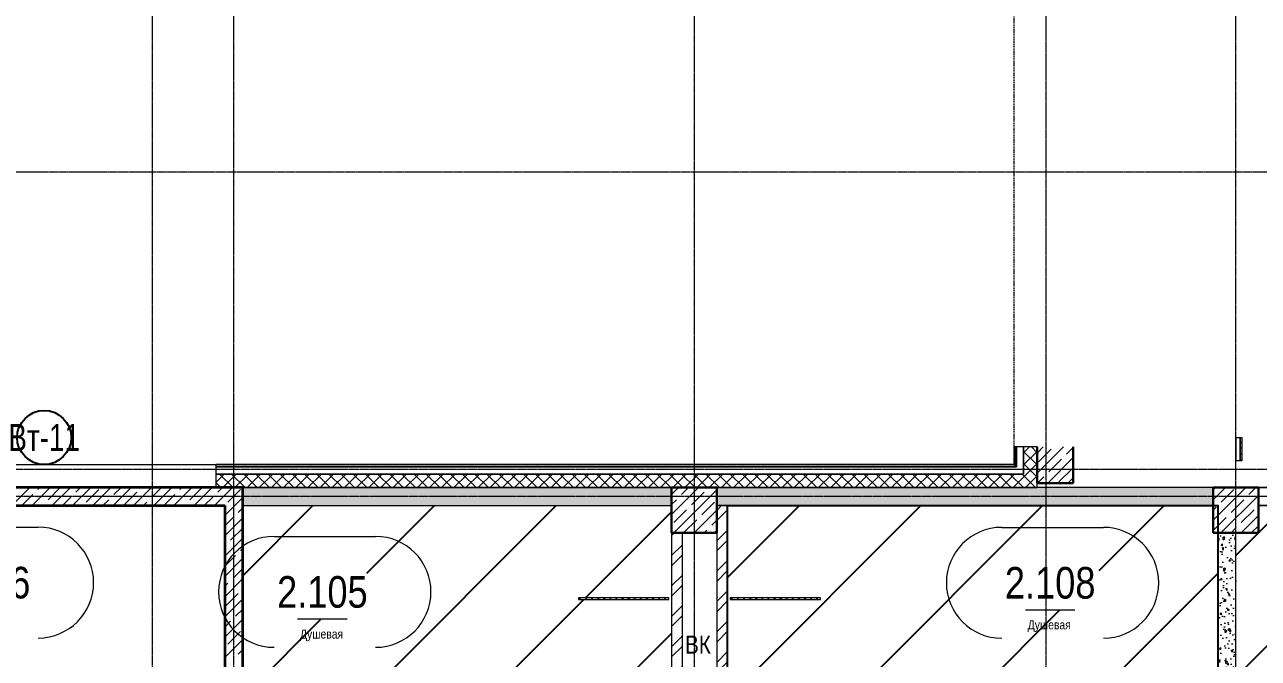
# Model space of a CAD drawing. Header units: millimetres. Extents: x 538266 to 1167394, y 114608 to 637157.
# Drawn here: x 855422 to 869088, y 221121 to 228143 of the extents above; entities that cross this region are included whole.
import ezdxf
from ezdxf.enums import TextEntityAlignment as Align

# ---------------------------------------------------------------- set-up
doc = ezdxf.new("R2010")
doc.units = ezdxf.units.MM
for name, pattern in [('CENTER2', [28.575, 19.05, -3.175, 3.175, -3.175]), ('DASHED', [19.05, 12.7, -6.35]), ('HIDDEN2', [4.7625, 3.175, -1.5875])]:
    doc.linetypes.add(name, pattern=pattern)
doc.layers.get('Defpoints').update_dxf_attribs({"color": 140})
for name, color, linetype, lineweight in [('0) шт стен 2 эт', 150, 'Continuous', 60), ('A-Wall-Open', 31, 'Continuous', 5), ('АР_Area', 5, 'Continuous', 5), ('АР_Витраж марка', 140, 'Continuous', 9), ('АР_Колонны', 70, 'Continuous', 30), ('АР_Стены ГКЛ', 1, 'Continuous', 15), ('АР_Стены ЖБ', 7, 'Continuous', 35), ('АР_Стены кирпич', 32, 'Continuous', 20), ('АР_Стены ПЕНОблок', 52, 'Continuous', 20), ('АР_Тонкая', 254, 'Continuous', 5), ('АР_Утеплитель', 31, 'Continuous', 0), ('АР_Штриховка', 8, 'Continuous', 0), ('ВК_Шахты', 5, 'Continuous', 9)]:
    doc.layers.add(name, color=color, linetype=linetype, lineweight=lineweight)
doc.layers.add('АР_Делит', color=120, linetype='Continuous', lineweight=0, plot=False)
doc.layers.add('РД_Витраж_проем', color=80, linetype='Continuous', lineweight=0, plot=False)
doc.layers.add('РД_Витраж_вн', color=7, linetype='Continuous', true_color=0x148aff)
doc.layers.add('РД_Оси_100', color=7, linetype='Continuous', lineweight=0, true_color=0x525252)
doc.layers.add('РД_проем_инж перемыч_подсчет', color=50, linetype='Continuous', plot=False)
doc.layers.add('ФВ-5', color=7, linetype='Continuous')
doc.styles.add('Arial_09', font='ARIALN.TTF', dxfattribs={"width": 0.9})
doc.styles.add('style1', font='ARIALN.TTF')

# ---------------------------------------------------------------- blocks, each defined once
blk = doc.blocks.new('MOK-МаркаПом_овал_ареал')
for p, q in [((-5.36, 6.14), (5.89, 6.14)), ((-2.75, -3), (2.75, -3))]:
    blk.add_line(p, q)
for centre, radius, start, end in [((-5.36, 0), 6.14, 90, 270), ((5.89, 0), 6.14, 270, 90), ((-7.41, 0), 7.16, 0, 0.001)]:
    blk.add_arc(centre, radius, start, end)
at = {"color": 0, "style": 'style1'}
blk.add_attdef('АР-ПОМЕЩЕНИЕ:НОМЕР', text='', height=3, dxfattribs=at).set_placement((0.26, 0), align=Align.MIDDLE)
at = {"layer": 'Defpoints', "color": 2, "style": 'style1'}
blk.add_attdef('АР-ПОМЕЩЕНИЕ:НАИМЕНОВАНИЕ', text='', height=1, dxfattribs=at).set_placement((-0.09, -4.81), align=Align.MIDDLE)
blk = doc.blocks.new('МаркаВитража1')
at = {"layer": 'Defpoints'}
blk.add_circle((0, 0), 3, dxfattribs=at)
at = {"color": 0, "linetype": 'ByBlock', "lineweight": -2, "style": 'Arial_09', "width": 0.9}
blk.add_attdef('АР-ОКНО:НАИМЕНОВАНИЕ', text='', height=3, dxfattribs=at).set_placement((0, 0), align=Align.MIDDLE)
blk = doc.blocks.new('2_этаж')
at = {"layer": 'АР_Стены ГКЛ', "linetype": 'Continuous', "lineweight": 0, "true_color": 0x000000}
h = blk.add_hatch(dxfattribs=at)
h.set_pattern_fill('ANSI31', color=18, scale=15, angle=-360, style=0)
h.set_pattern_definition([(45, (602274.53, 9e-11), (-33.67596, 33.67596), [])])
h.paths.add_polyline_path([(712544, 223563), (712524, 223563), (712524, 223313), (712544, 223313)], flags=0)
at = {"layer": 'АР_Штриховка', "linetype": 'Continuous', "lineweight": 0, "true_color": 0x000000}
h = blk.add_hatch(dxfattribs=at)
h.set_pattern_fill('_U', color=18, style=0, pattern_type=0)
h.set_pattern_definition([(360, (602274.5291, -6e-11), (-2e-16, 1), [])])
h.paths.add_polyline_path([(710019, 223268), (710044, 223243), (710044, 223463), (710019, 223463)], flags=0)
h = blk.add_hatch(dxfattribs=at)
h.set_pattern_fill('ANSI37', color=18, scale=30, style=0)
h.set_pattern_definition([(45, (602274.53, -6e-11), (-67.35192, 67.35192), []), (135, (602274.53, -6e-11), (-67.35192, -67.35192), [])])
h.paths.add_polyline_path([(710124, 223163), (710274, 223013), (710274, 223463), (710124, 223463)], flags=0)
h = blk.add_hatch(dxfattribs=at)
h.set_pattern_fill('_U', color=18, style=0, pattern_type=0)
h.set_pattern_definition([(360, (602274.5291, 1e-05), (3e-10, 1), [])])
h.paths.add_polyline_path([(696774, 223268), (696774, 223243), (697374, 223243), (697374, 223268)], flags=0)
h.paths.add_polyline_path([(701174, 223268), (701174, 223243), (710044, 223243), (710019, 223268)], flags=0)
h = blk.add_hatch(dxfattribs=at)
h.set_pattern_fill('ANSI37', color=18, scale=30, style=0)
h.set_pattern_definition([(45, (602274.53, 1e-05), (-67.35192, 67.35192), []), (135, (602274.53, 1e-05), (-67.35192, -67.35192), [])])
h.paths.add_polyline_path([(696774, 223163), (696774, 223013), (697374, 223013), (697374, 223163)], flags=0)
h.paths.add_polyline_path([(701174, 223163), (701174, 223013), (710274, 223013), (710124, 223163)], flags=0)
h = blk.add_hatch(dxfattribs=at)
h.set_pattern_fill('AR-CONC', color=18, angle=-315, style=0)
h.set_pattern_definition([(95, (602274.53, 0), (140.09465, 117.55338), [19.05, -209.55]), (40, (602274.53, 0), (-160.01845, 110.17673), [15.24, -167.64058]), (145.451445, (602286.2, 9.8), (-19.9238, 227.7301), [16.19001, -178.09024]), (91.1842, (602238.6, 35.92), (221.41024, 161.95341), [28.575, -314.325]), (141.63556, (602257.06, 49.42), (-7.08662, 342.82676), [24.28502, -267.1356]), (36.18415, (602238.6, 35.92), (-7.08662, 342.82676), [22.85997, -251.45973]), (66, (602265.55, 44.9), (179.51998, 34.89515), [19.05, -209.55]), (11, (602265.55, 44.9), (-86.53993, 173.9412), [15.24, -167.64]), (116.451445, (602280.51, 47.81), (92.98005, 208.83634), [16.19001, -178.08994]), (82.5, (602274.53, 0), (-57.605469, 61.973414), [0, -165.608, 0, -170.18, 0, -168.275]), (52.5, (602274.53, 0), (-23.589727, 118.087), [0, -97.028, 0, -161.798, 0, -64.135]), (12.5, (602234.48, -40.05), (99.927863, 91.826196), [0, -63.5, 0, -198.12, 0, -262.89]), (2.5, (602216.52, -58.01), (86.763904, 122.722393), [0, -82.55, 0, -131.572, 0, -186.69])])
h.paths.add_polyline_path([(706224, 222813), (706224, 223013), (701473, 223013), (701473, 222813)], flags=0)
h = blk.add_hatch(dxfattribs=at)
h.set_pattern_fill('AR-CONC', color=18, angle=45, style=0)
h.set_pattern_definition([(95, (602274.53, -3e-11), (140.09465, 117.55338), [19.05, -209.55]), (40, (602274.53, -3e-11), (-160.01845, 110.17673), [15.24, -167.64058]), (145.451445, (602286.2, 9.8), (-19.9238, 227.7301), [16.19001, -178.09024]), (91.1842, (602238.6, 35.92), (221.41024, 161.95341), [28.575, -314.325]), (141.63556, (602257.06, 49.42), (-7.08662, 342.82676), [24.28502, -267.1356]), (36.18415, (602238.6, 35.92), (-7.08662, 342.82676), [22.85997, -251.45973]), (66, (602265.55, 44.9), (179.51998, 34.89515), [19.05, -209.55]), (11, (602265.55, 44.9), (-86.53993, 173.9412), [15.24, -167.64]), (116.451445, (602280.51, 47.81), (92.98005, 208.83634), [16.19001, -178.08994]), (82.5, (602274.53, -3e-11), (-57.605469, 61.973414), [0, -165.608, 0, -170.18, 0, -168.275]), (52.5, (602274.53, -3e-11), (-23.589727, 118.087), [0, -97.028, 0, -161.798, 0, -64.135]), (12.5, (602234.48, -40.05), (99.927863, 91.826196), [0, -63.5, 0, -198.12, 0, -262.89]), (2.5, (602216.52, -58.01), (86.763904, 122.722393), [0, -82.55, 0, -131.572, 0, -186.69])])
h.paths.add_polyline_path([(712225, 222813), (712225, 223013), (706724, 223013), (706724, 222813)], flags=0)
h = blk.add_hatch(dxfattribs=at)
h.set_pattern_fill('ANSI32', color=18, scale=25, style=0)
h.set_pattern_definition([(45, (602274.53, 0), (-168.3798, 168.3798), []), (45, (602386.78, 0), (-168.3798, 168.3798), [])])
h.paths.add_polyline_path([(706724, 219813), (706804, 219783), (706844, 219813), (706844, 222813), (706724, 222813)], flags=0)
h = blk.add_hatch(dxfattribs=at)
h.set_pattern_fill('ANSI32', color=18, scale=25, angle=-360, style=0)
h.set_pattern_definition([(45, (602274.53, 0), (-168.3798, 168.3798), []), (45, (602386.78, 0), (-168.3798, 168.3798), [])])
h.paths.add_polyline_path([(706344, 222513), (706224, 222513), (706224, 219813), (706344, 219813)], flags=0)
h.paths.add_polyline_path([(706344, 219813), (706224, 219813), (706224, 218963), (706344, 218963)], flags=0)
h = blk.add_hatch(dxfattribs=at)
h.set_pattern_fill('AR-CONC', color=18, angle=-315, style=0)
h.set_pattern_definition([(95, (602274.53, 3e-11), (140.09465, 117.55338), [19.05, -209.55]), (40, (602274.53, 3e-11), (-160.01845, 110.17673), [15.24, -167.64058]), (145.451445, (602286.2, 9.8), (-19.9238, 227.7301), [16.19001, -178.09024]), (91.1842, (602238.6, 35.92), (221.41024, 161.95341), [28.575, -314.325]), (141.63556, (602257.06, 49.42), (-7.08662, 342.82676), [24.28502, -267.1356]), (36.18415, (602238.6, 35.92), (-7.08662, 342.82676), [22.85997, -251.45973]), (66, (602265.55, 44.9), (179.51998, 34.89515), [19.05, -209.55]), (11, (602265.55, 44.9), (-86.53993, 173.9412), [15.24, -167.64]), (116.451445, (602280.51, 47.81), (92.98005, 208.83634), [16.19001, -178.08994]), (82.5, (602274.53, 3e-11), (-57.605469, 61.973414), [0, -165.608, 0, -170.18, 0, -168.275]), (52.5, (602274.53, 3e-11), (-23.589727, 118.087), [0, -97.028, 0, -161.798, 0, -64.135]), (12.5, (602234.48, -40.05), (99.927863, 91.826196), [0, -63.5, 0, -198.12, 0, -262.89]), (2.5, (602216.52, -58.01), (86.763904, 122.722393), [0, -82.55, 0, -131.572, 0, -186.69])])
h.paths.add_polyline_path([(712474, 222513), (712274, 222513), (712274, 219813), (712474, 219813)], flags=0)
h.paths.add_polyline_path([(712474, 219813), (712274, 219813), (712274, 218963), (712474, 218963)], flags=0)
h = blk.add_hatch(dxfattribs=at)
h.set_pattern_fill('ANSI31', color=18, scale=15, style=0)
h.set_pattern_definition([(45, (602274.53, 1e-09), (-33.67596, 33.67596), [])])
h.paths.add_polyline_path([(705194, 221793), (705194, 221773), (706194, 221773), (706194, 221793)], flags=0)
h = blk.add_hatch(dxfattribs=at)
h.set_pattern_fill('ANSI31', color=18, scale=15, angle=-360, style=0)
h.set_pattern_definition([(45, (602274.53, -2e-09), (-33.67596, 33.67596), [])])
h.paths.add_polyline_path([(706874, 221793), (706874, 221773), (707874, 221773), (707874, 221793)], flags=0)
at = {"layer": 'A-Wall-Open', "color": 18, "linetype": 'Continuous', "lineweight": 15, "true_color": 0x000000}
for p, q in [((697374, 223268), (701174, 223268)), ((697374, 223013), (701174, 223013))]:
    blk.add_line(p, q, dxfattribs=at)
at = {"layer": 'АР_Делит', "color": 18, "true_color": 0x000000}
for p, q in [((697274, 222813), (701274, 222813)), ((697274, 222813), (701274, 222813)), ((701274, 222813), (701274, 213413)), ((701274, 222813), (701274, 213413))]:
    blk.add_line(p, q, dxfattribs=at)
at = {"layer": 'АР_Колонны', "color": 18, "linetype": 'HIDDEN2', "lineweight": 25, "true_color": 0x000000}
for p, q in [((710274, 223063), (710274, 223463)), ((710674, 223463), (710674, 223063)), ((710674, 223063), (710274, 223063)), ((706224, 223013), (706724, 223013)), ((706224, 222513), (706224, 223013)), ((706724, 223013), (706724, 222513)), ((712224, 223013), (712724, 223013)), ((712224, 222513), (712224, 223013)), ((712724, 223013), (712724, 222513)), ((706724, 222513), (706224, 222513)), ((712724, 222513), (712224, 222513))]:
    blk.add_line(p, q, dxfattribs=at)
at = {"layer": 'АР_Колонны', "color": 18, "linetype": 'Continuous', "lineweight": 15, "true_color": 0x000000}
for p, q in [((710274, 223463), (710274, 223063)), ((710274, 223463), (710274, 223063)), ((710674, 223063), (710674, 223463)), ((710674, 223063), (710674, 223463)), ((710274, 223063), (710674, 223063)), ((710274, 223063), (710674, 223063)), ((706724, 223013), (706224, 223013)), ((706224, 223013), (706224, 222513)), ((706724, 223013), (706224, 223013)), ((706224, 223013), (706224, 222513)), ((706724, 222513), (706724, 223013)), ((706724, 222513), (706724, 223013)), ((712724, 223013), (712224, 223013)), ((712224, 223013), (712224, 222513)), ((712724, 223013), (712224, 223013)), ((712224, 223013), (712224, 222513)), ((712724, 222513), (712724, 223013)), ((712724, 222513), (712724, 223013)), ((706224, 222513), (706724, 222513)), ((706224, 222513), (706724, 222513)), ((712224, 222513), (712724, 222513)), ((712224, 222513), (712724, 222513))]:
    blk.add_line(p, q, dxfattribs=at)
at = {"layer": 'АР_Стены ГКЛ', "color": 18, "linetype": 'Continuous', "lineweight": 5, "true_color": 0x000000}
for p, q in [((712524, 223563), (712474, 223563)), ((712474, 223563), (712474, 223313)), ((712524, 223313), (712524, 223563)), ((712544, 223563), (712524, 223563)), ((712524, 223563), (712524, 223313)), ((712544, 223313), (712544, 223563)), ((712474, 223313), (712524, 223313)), ((712524, 223313), (712544, 223313))]:
    blk.add_line(p, q, dxfattribs=at)
at = {"layer": 'АР_Стены ГКЛ', "color": 18, "linetype": 'Continuous', "lineweight": 15, "true_color": 0x000000}
for p, q in [((705194, 221793), (705194, 221773)), ((706194, 221793), (705194, 221793)), ((705194, 221773), (706194, 221773)), ((706194, 221773), (706194, 221793)), ((706874, 221793), (706874, 221773)), ((707874, 221793), (706874, 221793)), ((706874, 221773), (707874, 221773)), ((707874, 221773), (707874, 221793))]:
    blk.add_line(p, q, dxfattribs=at)
at = {"layer": 'АР_Стены ЖБ', "color": 18, "linetype": 'Continuous', "lineweight": 30, "true_color": 0x000000}
for p, q in [((710274, 223463), (710274, 223063)), ((710674, 223063), (710674, 223463)), ((710274, 223063), (710674, 223063)), ((706724, 223013), (706224, 223013)), ((706224, 223013), (706224, 222513)), ((706724, 222513), (706724, 223013)), ((712724, 223013), (712224, 223013)), ((712224, 223013), (712224, 222513)), ((712724, 222513), (712724, 223013)), ((706224, 222513), (706724, 222513)), ((712224, 222513), (712724, 222513))]:
    blk.add_line(p, q, dxfattribs=at)
at = {"layer": 'АР_Стены ЖБ', "color": 18, "linetype": 'Continuous', "lineweight": 35, "true_color": 0x000000}
for p, q in [((701474, 223013), (697274, 223013)), ((701474, 213213), (701474, 223013)), ((697274, 222813), (701274, 222813)), ((701274, 222813), (701274, 213413))]:
    blk.add_line(p, q, dxfattribs=at)
at = {"layer": 'АР_Стены кирпич', "color": 18, "linetype": 'Continuous', "lineweight": 20, "true_color": 0x000000}
for p, q in [((706844, 222813), (706724, 222813)), ((706724, 222813), (706724, 219813)), ((706844, 219813), (706844, 222813)), ((706344, 222513), (706224, 222513)), ((706224, 222513), (706224, 219813)), ((706344, 219813), (706344, 222513))]:
    blk.add_line(p, q, dxfattribs=at)
at = {"layer": 'АР_Стены ПЕНОблок', "color": 18, "linetype": 'Continuous', "lineweight": 20, "true_color": 0x000000}
for p, q in [((706224, 223013), (701473, 223013)), ((701473, 223013), (701473, 222813)), ((706224, 222813), (706224, 223013)), ((712225, 223013), (706724, 223013)), ((706724, 223013), (706724, 222813)), ((712225, 222813), (712225, 223013)), ((701473, 222813), (706224, 222813)), ((706724, 222813), (712225, 222813)), ((712474, 222513), (712274, 222513)), ((712274, 222513), (712274, 219813)), ((712474, 219813), (712474, 222513))]:
    blk.add_line(p, q, dxfattribs=at)
at = {"layer": 'АР_Тонкая', "color": 18, "linetype": 'Continuous', "lineweight": 5, "true_color": 0x000000}
for p, q in [((710044, 223463), (710019, 223463)), ((710019, 223463), (710019, 223268)), ((710124, 223463), (710044, 223463)), ((710044, 223463), (710044, 223243)), ((710044, 223243), (710044, 223463)), ((710124, 223163), (710124, 223463)), ((701174, 223268), (701174, 223243)), ((710019, 223268), (701174, 223268)), ((701174, 223243), (701174, 223163)), ((710044, 223243), (701174, 223243)), ((701174, 223243), (710044, 223243)), ((701174, 223163), (710124, 223163))]:
    blk.add_line(p, q, dxfattribs=at)
at = {"layer": 'АР_Утеплитель', "color": 18, "linetype": 'Continuous', "lineweight": 0, "true_color": 0x000000}
for p, q in [((710274, 223463), (710124, 223463)), ((710124, 223463), (710124, 223163)), ((710274, 223013), (710274, 223463)), ((701174, 223163), (701174, 223013)), ((710124, 223163), (701174, 223163)), ((701174, 223013), (710274, 223013))]:
    blk.add_line(p, q, dxfattribs=at)
at = {"layer": 'АР_Штриховка', "color": 18, "linetype": 'Continuous', "lineweight": 5, "true_color": 0x000000}
for p, q in [((710274, 223395), (710341, 223463)), ((710274, 223171), (710566, 223463)), ((710290, 223300), (710430, 223440)), ((710599, 223384), (710674, 223459)), ((710391, 223063), (710674, 223346)), ((710402, 223187), (710543, 223328)), ((710571, 223356), (710571, 223356)), ((710515, 223075), (710655, 223215)), ((710278, 223063), (710346, 223131)), ((710374, 223159), (710374, 223159)), ((710615, 223063), (710674, 223122)), ((698915, 222813), (699115, 223013)), ((699027, 222813), (699149, 222935)), ((699140, 222813), (699340, 223013)), ((699177, 222963), (699177, 222963)), ((699205, 222991), (699227, 223013)), ((699317, 222879), (699452, 223013)), ((699364, 222813), (699564, 223013)), ((699476, 222813), (699570, 222907)), ((699589, 222813), (699789, 223013)), ((699598, 222935), (699598, 222935)), ((699626, 222963), (699676, 223013)), ((699738, 222851), (699879, 222991)), ((699813, 222813), (700013, 223013)), ((700019, 222907), (700019, 222907)), ((700038, 222813), (700238, 223013)), ((700047, 222935), (700125, 223013)), ((700159, 222823), (700300, 222963)), ((700262, 222813), (700462, 223013)), ((700328, 222991), (700328, 222991)), ((700468, 222907), (700574, 223013)), ((700487, 222813), (700687, 223013)), ((700599, 222813), (700721, 222935)), ((700711, 222813), (700911, 223013)), ((700749, 222963), (700749, 222963)), ((700777, 222991), (700799, 223013)), ((700889, 222879), (701023, 223013)), ((700936, 222813), (701136, 223013)), ((701048, 222813), (701142, 222907)), ((701160, 222813), (701360, 223013)), ((701170, 222935), (701170, 222935)), ((701198, 222963), (701248, 223013)), ((701274, 222702), (701474, 222902)), ((701310, 222851), (701450, 222991)), ((706224, 222937), (706299, 223013)), ((706224, 222713), (706524, 223013)), ((706248, 222513), (706724, 222988)), ((706305, 222907), (706305, 222907)), ((706333, 222935), (706412, 223013)), ((706446, 222823), (706586, 222963)), ((706614, 222991), (706614, 222991)), ((712224, 222876), (712361, 223013)), ((712224, 222651), (712586, 223013)), ((712224, 222988), (712249, 223013)), ((712310, 222513), (712724, 222927)), ((712311, 222851), (712451, 222991)), ((712591, 222907), (712591, 222907)), ((712619, 222935), (712698, 223013)), ((699252, 222813), (699261, 222823)), ((699289, 222851), (699289, 222851)), ((699710, 222823), (699710, 222823)), ((699925, 222813), (699991, 222879)), ((700374, 222813), (700412, 222851)), ((700440, 222879), (700440, 222879)), ((700823, 222813), (700833, 222823)), ((700861, 222851), (700861, 222851)), ((701282, 222823), (701282, 222823)), ((701422, 222738), (701474, 222790)), ((706224, 222825), (706277, 222879)), ((706249, 222626), (706389, 222766)), ((706417, 222795), (706417, 222795)), ((706473, 222513), (706724, 222764)), ((706558, 222710), (706698, 222851)), ((712224, 222764), (712255, 222795)), ((712283, 222823), (712283, 222823)), ((712423, 222738), (712563, 222879)), ((712535, 222626), (712676, 222766)), ((712704, 222795), (712704, 222795)), ((701274, 222590), (701366, 222682)), ((701274, 222478), (701474, 222678)), ((701394, 222710), (701394, 222710)), ((706361, 222514), (706502, 222654)), ((706530, 222682), (706530, 222682)), ((706670, 222598), (706724, 222652)), ((712227, 222542), (712367, 222682)), ((712395, 222710), (712395, 222710)), ((712535, 222513), (712724, 222702)), ((701338, 222430), (701474, 222565)), ((706585, 222513), (706614, 222542)), ((706642, 222570), (706642, 222570)), ((706697, 222513), (706724, 222539)), ((712422, 222513), (712479, 222570)), ((712507, 222598), (712507, 222598)), ((712647, 222514), (712724, 222590)), ((701274, 222253), (701474, 222453)), ((701274, 222365), (701282, 222374)), ((701310, 222402), (701310, 222402)), ((701274, 222141), (701394, 222261)), ((701274, 222029), (701474, 222229)), ((701422, 222289), (701422, 222289)), ((701450, 222317), (701474, 222341)), ((701366, 222009), (701474, 222116)), ((701274, 221804), (701474, 222004)), ((701274, 221916), (701310, 221953)), ((701338, 221981), (701338, 221981)), ((701282, 221700), (701422, 221840)), ((701450, 221868), (701450, 221868)), ((701274, 221580), (701474, 221780)), ((701394, 221588), (701474, 221667)), ((701274, 221355), (701474, 221555)), ((701274, 221467), (701338, 221532)), ((701366, 221560), (701366, 221560)), ((701310, 221279), (701450, 221419)), ((701274, 221131), (701474, 221331)), ((701282, 221251), (701282, 221251)), ((701394, 221139), (701394, 221139)), ((701422, 221167), (701474, 221218))]:
    blk.add_line(p, q, dxfattribs=at)
at = {"layer": 'РД_Витраж_вн', "color": 18, "linetype": 'Continuous', "lineweight": 15, "true_color": 0x000000}
for p, q in [((712723, 223013), (714523, 223013)), ((712723, 222813), (714523, 222813))]:
    blk.add_line(p, q, dxfattribs=at)
at = {"layer": 'РД_Витраж_проем', "color": 18, "linetype": 'Continuous', "lineweight": 15, "true_color": 0x000000}
for p, q in [((697374, 223268), (701174, 223268)), ((697374, 223013), (701174, 223013))]:
    blk.add_line(p, q, dxfattribs=at)
at = {"layer": 'РД_проем_инж перемыч_подсчет', "color": 18, "linetype": 'Continuous', "lineweight": 15, "true_color": 0x000000}
for p, q in [((714723, 223013), (712723, 223013)), ((714723, 222813), (712723, 222813))]:
    blk.add_line(p, q, dxfattribs=at)
at = {"layer": 'АР_Area', "color": 18, "linetype": 'Continuous', "lineweight": 15, "true_color": 0x000000}
ref = blk.add_blockref('MOK-МаркаПом_овал_ареал', (698619, 221960), dxfattribs=dict(at, xscale=100, yscale=100, zscale=100))
ref.add_attrib('АР-ПОМЕЩЕНИЕ:НОМЕР', '2.086', dxfattribs={"layer": '0', "color": 0, "height": 350, "style": 'style1'}).set_placement((698619, 221960), align=Align.MIDDLE)
ref.add_attrib('АР-ПОМЕЩЕНИЕ:НАИМЕНОВАНИЕ', 'ЛК 11.2', dxfattribs={"layer": 'Defpoints', "color": 2, "height": 100, "style": 'style1'}).set_placement((698609, 221478), align=Align.MIDDLE)
ref = blk.add_blockref('MOK-МаркаПом_овал_ареал', (710418, 221958), dxfattribs=dict(at, xscale=100, yscale=100, zscale=100))
ref.add_attrib('АР-ПОМЕЩЕНИЕ:НОМЕР', '2.108', dxfattribs={"layer": '0', "color": 0, "height": 350, "style": 'style1'}).set_placement((710418, 221958), align=Align.MIDDLE)
ref.add_attrib('АР-ПОМЕЩЕНИЕ:НАИМЕНОВАНИЕ', 'Душевая', dxfattribs={"layer": 'Defpoints', "color": 2, "height": 100, "style": 'style1'}).set_placement((710408, 221477), align=Align.MIDDLE)
ref = blk.add_blockref('MOK-МаркаПом_овал_ареал', (702356, 221857), dxfattribs=dict(at, xscale=100, yscale=100, zscale=100))
ref.add_attrib('АР-ПОМЕЩЕНИЕ:НОМЕР', '2.105', dxfattribs={"layer": '0', "color": 0, "height": 350, "style": 'style1'}).set_placement((702356, 221857), align=Align.MIDDLE)
ref.add_attrib('АР-ПОМЕЩЕНИЕ:НАИМЕНОВАНИЕ', 'Душевая', dxfattribs={"layer": 'Defpoints', "color": 2, "height": 100, "style": 'style1'}).set_placement((702347, 221375), align=Align.MIDDLE)
at = {"layer": 'АР_Витраж марка', "color": 18, "linetype": 'Continuous', "lineweight": 15, "true_color": 0x000000, "xscale": 100, "yscale": 100, "zscale": 100}
blk.add_blockref('МаркаВитража1', (699274, 223568), dxfattribs=at).add_auto_attribs({'АР-ОКНО:НАИМЕНОВАНИЕ': 'Вт-11'})
at = {"layer": 'Defpoints', "color": 18, "true_color": 0x000000, "style": 'style1'}
for p in [(677971, 219836), (678101, 211681)]:
    blk.add_attdef('АР-ПОМЕЩЕНИЕ:НАИМЕНОВАНИЕ', text='', height=100, dxfattribs=at).set_placement(p, align=Align.MIDDLE)
at = {"layer": 'ВК_Шахты', "color": 18, "true_color": 0x000000, "style": 'style1'}
blk.add_text('ВК', height=200, dxfattribs=at).set_placement((706373, 221173))
blk = doc.blocks.new('СОШ_2200_АР_ОСИ_М100_28.05.24')
at = {"layer": 'АР_Делит', "color": 251, "linetype": 'DASHED', "true_color": 0x636466}
blk.add_lwpolyline([(-355, 13145), (-355, 100855), (37145, 100855), (37145, 129155), (72745, 129155), (72745, 135155), (114955, 135155), (114955, -355)], dxfattribs=at)
at = {"layer": 'РД_Оси_100', "color": 251, "linetype": 'CENTER2', "true_color": 0x636466}
for p, q in [((27600, -6155), (27600, 139938.679)), ((37500, -6155), (37500, 139938.679)), ((39600, -6155), (39600, 139938.679)), ((-5954.958, 104100), (119910, 104100))]:
    blk.add_line(p, q, dxfattribs=at)
for points in [[(28500, -6155), (28500, 139938.679)], [(33600, 139938.679), (33600, -6155)], [(119910, 100950), (119410, 100800), (-5454.958, 100800), (-5954.958, 100950)], [(119910, 100350), (119410, 100500), (-5454.958, 100500), (-5954.958, 100350)]]:
    blk.add_lwpolyline(points, dxfattribs=at)

msp = doc.modelspace()

# ---------------------------------------------------------------- hatches: boundary and pattern name
at = {"layer": 'ФВ-5', "true_color": 0xf8991e}
h = msp.add_hatch(dxfattribs=at)
h.set_pattern_fill('ANSI31', color=30, scale=300)
h.paths.add_polyline_path([(862588, 222513), (862588, 222813), (857838, 222813), (857838, 219816), (857894, 219816), (859338, 219813), (862588, 219813)])
h.paths.add_polyline_path([(860858, 220860), (860858, 221010), (861008, 221010), (861008, 220860)], flags=16)
h.paths.add_polyline_path([(858996, 221557), (858446, 221557, -1), (858446, 222157), (858996, 222157, -1)], flags=16)
h.paths.add_polyline_path([(861558, 220793), (861558, 220813), (862556, 220813), (862556, 220793)], flags=16)
h.paths.add_polyline_path([(861558, 221773), (861558, 221793), (862558, 221793), (862558, 221773)], flags=16)
h.paths.add_polyline_path([(861326, 218818, -0.403789), (860626, 219493), (860626, 219493), (860626, 219518), (861326, 219518), (861326, 219543), (861326, 219733), (859318, 219733), (859318, 218763), (859318, 217463), (859318, 217413), (861155, 217413, -0.829403), (861580, 217413), (863408, 217413), (863408, 217663), (863166, 217663, -0.143412), (863086, 217696, -0.459952), (863086, 218181, -0.143412), (863166, 218213), (863408, 218213), (863408, 218463), (863088, 218463), (862588, 218463), (862588, 218693), (861326, 218693), (861326, 218793)])
h.paths.add_polyline_path([(860445, 218711), (860995, 218711, -1), (860995, 218111), (860445, 218111, -1)], flags=16)
h.paths.add_polyline_path([(862588, 219733), (861346, 219733), (861346, 219543), (861346, 219518), (861326, 219518), (861326, 219493), (860626, 219493, 0.403789), (861326, 218818), (861346, 218818), (861346, 218793), (861346, 218713), (862588, 218713), (862588, 218963)], flags=17)
h.paths.add_polyline_path([(858440, 221278), (858982, 221278), (858982, 221473), (858440, 221473)], flags=24)
h.paths.add_polyline_path([(858130, 221589), (859312, 221589), (859312, 222125), (858130, 222125)], flags=24)
h.paths.add_polyline_path([(860453, 217832), (860969, 217832), (860969, 218028), (860453, 218028)], flags=24)
h.paths.add_polyline_path([(860129, 218143), (861311, 218143), (861311, 218679), (860129, 218679)], flags=24)
h = msp.add_hatch(dxfattribs=at)
h.set_pattern_fill('ANSI31', color=30, scale=300)
h.paths.add_polyline_path([(868638, 222513), (868588, 222513), (868588, 222813), (863208, 222813), (863208, 219813), (868638, 219813)])
h.paths.add_polyline_path([(864238, 221793), (864238, 221773), (863238, 221773), (863238, 221793)], flags=16)
h.paths.add_polyline_path([(865044, 221010), (865194, 221010), (865194, 220860), (865044, 220860)], flags=16)
h.paths.add_polyline_path([(864238, 220813), (864238, 220793), (863240, 220793), (863240, 220813)], flags=16)
h.paths.add_polyline_path([(866507, 222258), (867057, 222258, -1), (867057, 221658), (866507, 221658, -1)], flags=16)
h.paths.add_polyline_path([(866502, 221380), (867043, 221380), (867043, 221574), (866502, 221574)], flags=24)
h.paths.add_polyline_path([(866191, 221690), (867373, 221690), (867373, 222226), (866191, 222226)], flags=24)
at = {"layer": 'ФВ-5'}
h = msp.add_hatch(dxfattribs=at)
h.set_pattern_fill('ANSI31', color=3, scale=300, style=0)
h.paths.add_polyline_path([(868838, 213213), (870958, 213213), (870958, 222813), (868838, 222813)])

# ---------------------------------------------------------------- linework, layer by layer
msp.add_lwpolyline([(868638, 219813), (863208, 219813), (863208, 222813), (868638, 222813)], close=True)
at = {"layer": '0) шт стен 2 эт', "color": 2}
msp.add_lwpolyline([(868805, 222813), (868805, 222813)], dxfattribs=at)

# ---------------------------------------------------------------- block references
msp.add_blockref('2_этаж', (156364, 0))
at = {"layer": 'РД_Оси_100'}
msp.add_blockref('СОШ_2200_АР_ОСИ_М100_28.05.24', (829238, 122413), dxfattribs=at)

doc.saveas('drawing.dxf')
